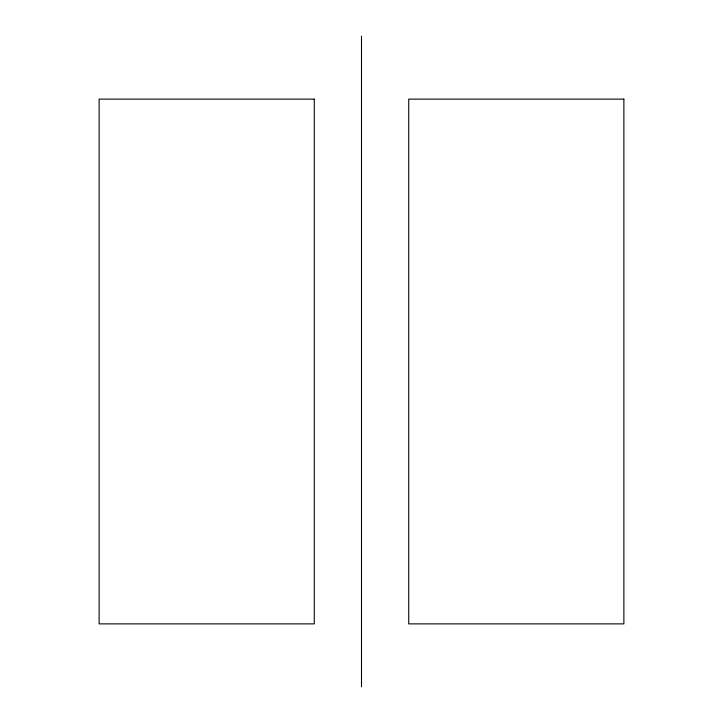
<?xml version="1.0" encoding="UTF-8"?>
<svg xmlns="http://www.w3.org/2000/svg" width="723" height="723" viewBox="0 0 723 723"><rect width="100%" height="100%" fill="white"/><g stroke="black" fill="none" stroke-linecap="round" stroke-linejoin="round"><path stroke-width="1.08" d="M361.5 36.15L361.5 686.85M314.27 99.123L99.123 99.123L99.123 623.877L314.27 623.877L314.27 99.123M623.877 99.123L408.73 99.123L408.73 623.877L623.877 623.877L623.877 99.123"/></g></svg>
